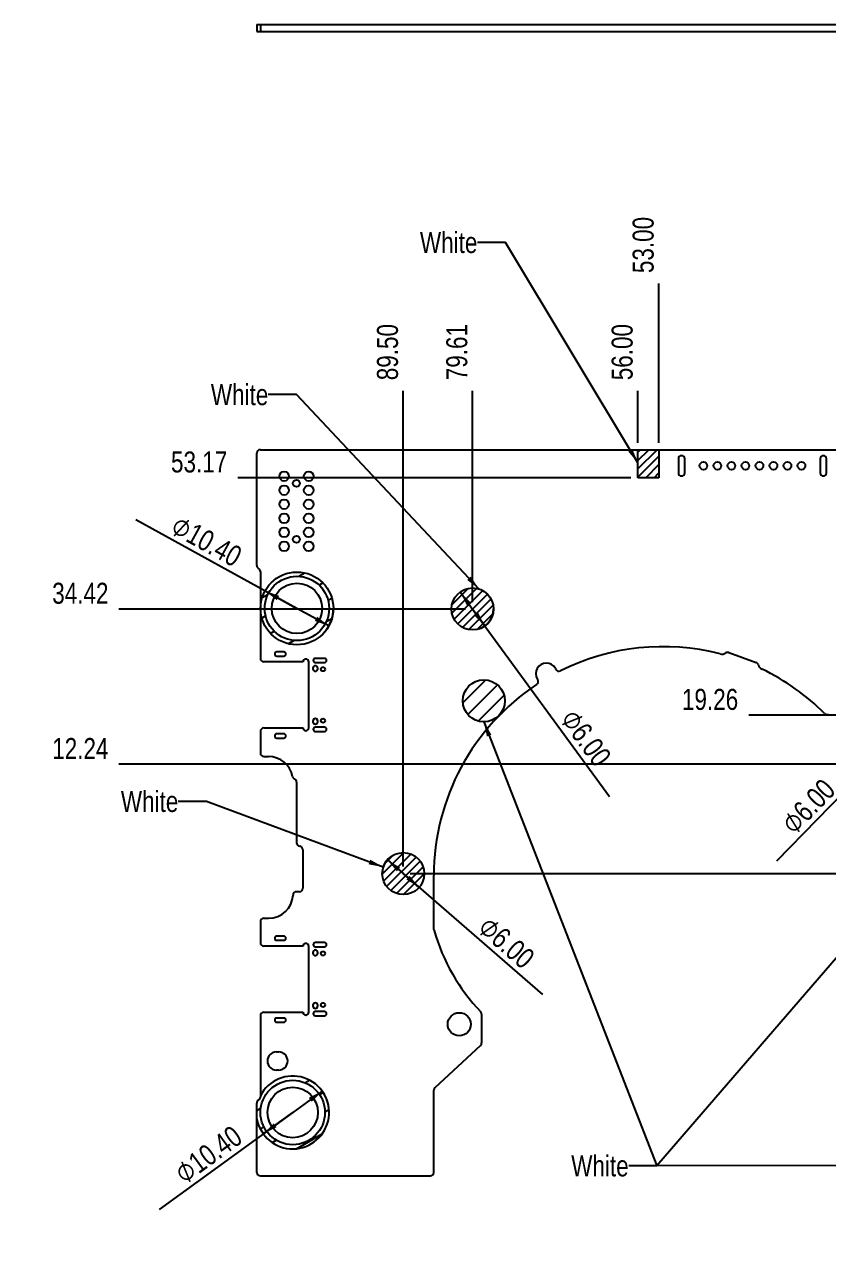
# Model space of a CAD drawing. Header units: millimetres. Extents: x 0 to 841, y 0 to 806.
# Drawn here: x 270.2 to 385, y 119.5 to 293.5 of the extents above; entities that cross this region are included whole.
import ezdxf

# ---------------------------------------------------------------- set-up
doc = ezdxf.new("R2010")
doc.units = ezdxf.units.MM
doc.header["$LTSCALE"] = 46.255
doc.layers.get('0').update_dxf_attribs({"linetype": 'CONTINUOUS'})
doc.layers.add('ASSEM_MEM', color=7, linetype='CONTINUOUS')
doc.layers.add('DETAIL', color=7, linetype='CONTINUOUS')
doc.styles.get("Standard").update_dxf_attribs({"font": 'txt', "width": 0.8})
doc.styles.add('TEXTSTYLE_3', font='symbol_asme.ttf')
doc.dimstyles.new('DIMSTYLE_1', dxfattribs={"dimtxt": 3, "dimasz": 2.1, "dimexe": 2, "dimexo": 1, "dimtad": 1, "dimzin": 0, "dimdsep": 46, "dimtxsty": 'STANDARD', "dimblk": '_FILLED', "dimblk1": '_FILLED', "dimblk2": '_FILLED', "dimcen": 0.09, "dimazin": 0, "dimtp": 0.01, "dimtm": 0.01, "dimtfac": 1, "dimtmove": 0, "dimatfit": 2, "dimldrblk": '_FILLED', "dimfxl": 1, "dimtolj": 1, "dimtzin": 0, "dimarcsym": 0})
doc.dimstyles.new('DIMSTYLE_2', dxfattribs={"dimtxt": 3, "dimasz": 2.1, "dimexe": 2, "dimexo": 1, "dimgap": 0.75, "dimtad": 0, "dimtih": 1, "dimtoh": 1, "dimzin": 0, "dimdsep": 46, "dimtxsty": 'STANDARD', "dimblk": '_FILLED', "dimblk1": '_FILLED', "dimblk2": '_FILLED', "dimcen": 0.09, "dimazin": 0, "dimtp": 0.01, "dimtm": 0.01, "dimtfac": 1, "dimtofl": 0, "dimtmove": 0, "dimatfit": 3, "dimldrblk": '_FILLED', "dimfxl": 1, "dimtolj": 1, "dimtzin": 0, "dimarcsym": 0})
doc.dimstyles.get("Standard").update_dxf_attribs({"dimtxt": 3, "dimasz": 2.1, "dimexe": 2, "dimexo": 1, "dimtad": 1, "dimzin": 0, "dimdsep": 46, "dimtxsty": 'STANDARD', "dimblk": '_FILLED', "dimblk1": '_FILLED', "dimblk2": '_FILLED', "dimcen": 0.09, "dimazin": 0, "dimtol": 1, "dimtp": 0.01, "dimtm": 0.01, "dimtfac": 1, "dimtofl": 0, "dimtmove": 0, "dimatfit": 3, "dimldrblk": '_FILLED', "dimfxl": 1, "dimtolj": 1, "dimtzin": 0, "dimarcsym": 0})

# ---------------------------------------------------------------- blocks, each defined once
blk = doc.blocks.new('_FILLED')
at = {"color": 0, "linetype": 'BYBLOCK'}
blk.add_solid([(0, 0), (-1, 0.167), (-1, -0.167)], dxfattribs=at)
blk = doc.blocks.new('*D0')
at = {"color": 2, "linetype": 'CONTINUOUS'}
for p, q in [((332.41, 212.39), (334.18, 209.96)), ((335.95, 207.54), (334.18, 209.96)), ((334.18, 209.96), (353.74, 183.18))]:
    blk.add_line(p, q, dxfattribs=at)
at = {"color": 2, "linetype": 'CONTINUOUS', "xscale": 2.1, "yscale": 2.1, "zscale": 2.1}
for p, rotation in [((332.41, 212.39), 126.1429015988), ((335.95, 207.54), 306.1429015988)]:
    blk.add_blockref('_FILLED', p, dxfattribs=dict(at, rotation=rotation))
at = {"color": 2, "linetype": 'CONTINUOUS', "insert": (349.02, 196), "char_height": 3, "width": 19.7077, "attachment_point": 1, "rotation": 306.1429, "line_spacing_factor": 0.9, "style": 'TEXTSTYLE_3'}
blk.add_mtext('⌀\\ftxt;{\\W0.8;6.00}', dxfattribs=at)
blk = doc.blocks.new('*D1')
at = {"color": 2, "linetype": 'CONTINUOUS'}
for p, q in [((322.03, 174.13), (324.29, 172.16)), ((326.56, 170.2), (324.29, 172.16)), ((324.29, 172.16), (344.17, 154.91))]:
    blk.add_line(p, q, dxfattribs=at)
at = {"color": 2, "linetype": 'CONTINUOUS', "xscale": 2.1, "yscale": 2.1, "zscale": 2.1}
for p, rotation in [((322.03, 174.13), 139.0481527653), ((326.56, 170.2), 319.0481527653)]:
    blk.add_blockref('_FILLED', p, dxfattribs=dict(at, rotation=rotation))
at = {"color": 2, "linetype": 'CONTINUOUS', "insert": (336.71, 166.36), "char_height": 3, "width": 19.7077, "attachment_point": 1, "rotation": 319.0482, "line_spacing_factor": 0.9, "style": 'TEXTSTYLE_3'}
blk.add_mtext('⌀\\ftxt;{\\W0.8;6.00}', dxfattribs=at)
blk = doc.blocks.new('*D7')
at = {"color": 2, "linetype": 'CONTINUOUS'}
blk.add_line((334.18, 210.96), (334.18, 241.14), dxfattribs=at)
at = {"color": 2, "linetype": 'CONTINUOUS', "insert": (330.43, 242.64), "char_height": 3, "width": 12, "attachment_point": 1, "rotation": 90, "line_spacing_factor": 0.9}
blk.add_mtext('79.61', dxfattribs=at)
blk = doc.blocks.new('*D8')
at = {"color": 2, "linetype": 'CONTINUOUS'}
blk.add_line((324.29, 173.16), (324.29, 241.14), dxfattribs=at)
at = {"color": 2, "linetype": 'CONTINUOUS', "insert": (320.54, 242.64), "char_height": 3, "width": 12, "attachment_point": 1, "rotation": 90, "line_spacing_factor": 0.9}
blk.add_mtext('89.50', dxfattribs=at)
blk = doc.blocks.new('*D13')
at = {"color": 2, "linetype": 'CONTINUOUS'}
blk.add_line((511.29, 187.78), (283.71, 187.78), dxfattribs=at)
at = {"color": 2, "linetype": 'CONTINUOUS', "insert": (282.21, 191.53), "char_height": 3, "width": 12, "attachment_point": 3, "line_spacing_factor": 0.9}
blk.add_mtext('12.24', dxfattribs=at)
blk = doc.blocks.new('*D18')
at = {"color": 2, "linetype": 'CONTINUOUS'}
blk.add_line((333.18, 209.96), (283.71, 209.96), dxfattribs=at)
at = {"color": 2, "linetype": 'CONTINUOUS', "insert": (282.21, 213.71), "char_height": 3, "width": 12, "attachment_point": 3, "line_spacing_factor": 0.9}
blk.add_mtext('34.42', dxfattribs=at)
blk = doc.blocks.new('*D19')
at = {"color": 2, "linetype": 'CONTINUOUS'}
blk.add_line((325.29, 172.16), (543.64, 172.16), dxfattribs=at)
at = {"color": 2, "linetype": 'CONTINUOUS', "insert": (545.14, 175.91), "char_height": 3, "width": 9.6, "attachment_point": 1, "line_spacing_factor": 0.9}
blk.add_mtext('3.38', dxfattribs=at)
blk = doc.blocks.new('*D20')
at = {"color": 2, "linetype": 'CONTINUOUS'}
blk.add_line((360.79, 233.71), (360.79, 256.44), dxfattribs=at)
at = {"color": 2, "linetype": 'CONTINUOUS', "insert": (357.04, 257.94), "char_height": 3, "width": 12, "attachment_point": 1, "rotation": 90, "line_spacing_factor": 0.9}
blk.add_mtext('53.00', dxfattribs=at)
blk = doc.blocks.new('*D21')
at = {"color": 2, "linetype": 'CONTINUOUS'}
blk.add_line((357.79, 233.71), (357.79, 241.14), dxfattribs=at)
at = {"color": 2, "linetype": 'CONTINUOUS', "insert": (354.04, 242.64), "char_height": 3, "width": 12, "attachment_point": 1, "rotation": 90, "line_spacing_factor": 0.9}
blk.add_mtext('56.00', dxfattribs=at)
blk = doc.blocks.new('*D22')
at = {"color": 2, "linetype": 'CONTINUOUS'}
blk.add_line((356.79, 228.71), (300.67, 228.71), dxfattribs=at)
at = {"color": 2, "linetype": 'CONTINUOUS', "insert": (299.17, 232.46), "char_height": 3, "width": 12, "attachment_point": 3, "line_spacing_factor": 0.9}
blk.add_mtext('53.17', dxfattribs=at)
blk = doc.blocks.new('*D23')
at = {"color": 2, "linetype": 'CONTINUOUS'}
for p, q in [((312.72, 141.1), (308.51, 138.04)), ((308.51, 138.04), (289.46, 124.17)), ((304.31, 134.98), (308.51, 138.04))]:
    blk.add_line(p, q, dxfattribs=at)
at = {"color": 2, "linetype": 'CONTINUOUS', "xscale": 2.1, "yscale": 2.1, "zscale": 2.1}
for p, rotation in [((312.72, 141.1), 36.0448463668), ((304.31, 134.98), 216.0448463668)]:
    blk.add_blockref('_FILLED', p, dxfattribs=dict(at, rotation=rotation))
at = {"color": 2, "linetype": 'CONTINUOUS', "insert": (299.81, 136.35), "char_height": 3, "width": 23.3077, "attachment_point": 3, "rotation": 36.0448, "line_spacing_factor": 0.9, "style": 'TEXTSTYLE_3'}
blk.add_mtext('⌀\\ftxt;{\\W0.8;10.40}', dxfattribs=at)
blk = doc.blocks.new('*D24')
at = {"color": 2, "linetype": 'CONTINUOUS'}
for p, q in [((309.11, 210.04), (286.13, 222.7)), ((304.56, 212.55), (309.11, 210.04)), ((313.67, 207.54), (309.11, 210.04))]:
    blk.add_line(p, q, dxfattribs=at)
at = {"color": 2, "linetype": 'CONTINUOUS', "xscale": 2.1, "yscale": 2.1, "zscale": 2.1}
for p, rotation in [((304.56, 212.55), 151.1662427318), ((313.67, 207.54), 331.1662427318)]:
    blk.add_blockref('_FILLED', p, dxfattribs=dict(at, rotation=rotation))
at = {"color": 2, "linetype": 'CONTINUOUS', "insert": (301.55, 218.49), "char_height": 3, "width": 23.3077, "attachment_point": 3, "rotation": 331.1662, "line_spacing_factor": 0.9, "style": 'TEXTSTYLE_3'}
blk.add_mtext('⌀\\ftxt;{\\W0.8;10.40}', dxfattribs=at)
blk = doc.blocks.new('*D28')
at = {"color": 2, "linetype": 'CONTINUOUS'}
for p, q in [((400, 196.95), (397.9, 194.8)), ((397.9, 194.8), (377.58, 173.92)), ((395.81, 192.65), (397.9, 194.8))]:
    blk.add_line(p, q, dxfattribs=at)
at = {"color": 2, "linetype": 'CONTINUOUS', "xscale": 2.1, "yscale": 2.1, "zscale": 2.1}
for p, rotation in [((400, 196.95), 45.7839376204), ((395.81, 192.65), 225.7839376204)]:
    blk.add_blockref('_FILLED', p, dxfattribs=dict(at, rotation=rotation))
at = {"color": 2, "linetype": 'CONTINUOUS', "insert": (384.05, 185.95), "char_height": 3, "width": 19.7077, "attachment_point": 3, "rotation": 45.7839, "line_spacing_factor": 0.9, "style": 'TEXTSTYLE_3'}
blk.add_mtext('⌀\\ftxt;{\\W0.8;6.00}', dxfattribs=at)
blk = doc.blocks.new('*D30')
at = {"color": 2, "linetype": 'CONTINUOUS'}
blk.add_line((396.9, 194.8), (373.61, 194.8), dxfattribs=at)
at = {"color": 2, "linetype": 'CONTINUOUS', "insert": (372.11, 198.55), "char_height": 3, "width": 12, "attachment_point": 3, "line_spacing_factor": 0.9}
blk.add_mtext('19.26', dxfattribs=at)

msp = doc.modelspace()

# ---------------------------------------------------------------- linework, layer by layer
at = {"color": 2, "linetype": 'CONTINUOUS'}
for centre, radius, start, end in [((309.114, 210.043), 5.2, 320.28072, 360), ((334.184, 209.963), 3, 287.70795, 360), ((324.294, 172.163), 3, 120.6132, 180), ((308.514, 138.043), 5.2, 0, 46.93037)]:
    msp.add_arc(centre, radius, start, end, dxfattribs=at)
at = {"layer": 'ASSEM_MEM', "color": 7, "linetype": 'CONTINUOUS'}
for p, q in [((303.394, 293.472), (303.394, 292.472)), ((303.394, 293.472), (336.794, 293.472)), ((303.394, 292.472), (357.794, 292.472)), ((344.044, 293.472), (388.235, 293.472)), ((360.794, 292.472), (389.279, 292.472)), ((303.394, 216.183), (303.394, 232.213)), ((303.894, 232.713), (357.794, 232.713)), ((360.794, 232.713), (389.279, 232.713)), ((363.569, 231.413), (363.569, 229.413)), ((364.469, 229.413), (364.469, 231.413)), ((383.819, 231.413), (383.819, 229.413)), ((384.719, 229.413), (384.719, 231.413)), ((303.894, 215.317), (303.894, 202.903)), ((307.244, 203.833), (306.244, 203.833)), ((370.776, 203.735), (374.676, 202.316)), ((309.994, 202.403), (304.394, 202.403)), ((306.244, 203.233), (307.244, 203.233)), ((310.794, 192.963), (310.794, 202.403)), ((313.044, 202.908), (311.744, 202.908)), ((311.744, 202.308), (313.044, 202.308)), ((311.394, 201.508), (311.394, 201.408)), ((312.094, 201.408), (312.094, 201.508)), ((346.013, 201.472), (346.093, 201.333)), ((343.495, 199.833), (343.415, 199.972)), ((311.394, 193.958), (311.394, 193.858)), ((312.094, 193.858), (312.094, 193.958)), ((303.894, 192.463), (303.894, 189.383)), ((304.394, 192.963), (309.994, 192.963)), ((307.244, 192.133), (306.244, 192.133)), ((306.244, 191.533), (307.244, 191.533)), ((313.044, 193.058), (311.744, 193.058)), ((311.744, 192.458), (313.044, 192.458)), ((304.394, 188.883), (305.059, 188.883)), ((309.064, 185.238), (309.064, 176.578)), ((309.964, 175.583), (309.964, 170.083)), ((328.664, 164.19), (328.664, 171.883)), ((309.464, 169.583), (309.054, 169.583)), ((304.394, 165.783), (305.059, 165.783)), ((303.894, 165.283), (303.894, 162.303)), ((307.244, 163.233), (306.244, 163.233)), ((306.244, 162.633), (307.244, 162.633)), ((313.044, 162.308), (311.744, 162.308)), ((309.994, 161.803), (304.394, 161.803)), ((310.794, 152.363), (310.794, 161.803)), ((311.394, 160.908), (311.394, 160.808)), ((311.744, 161.708), (313.044, 161.708)), ((312.094, 160.808), (312.094, 160.908)), ((311.394, 153.358), (311.394, 153.258)), ((312.094, 153.258), (312.094, 153.358)), ((303.894, 151.863), (303.894, 140.43)), ((304.394, 152.363), (309.994, 152.363)), ((307.244, 151.533), (306.244, 151.533)), ((313.044, 152.458), (311.744, 152.458)), ((311.744, 151.858), (313.044, 151.858)), ((335.484, 152.066), (335.484, 147.982)), ((306.244, 150.933), (307.244, 150.933)), ((306.194, 146.703), (306.494, 146.703)), ((335.324, 147.616), (328.824, 141.582)), ((306.494, 144.103), (306.194, 144.103)), ((328.664, 129.483), (328.664, 141.215)), ((303.394, 129.483), (303.394, 137.135)), ((303.894, 128.983), (328.164, 128.983))]:
    msp.add_line(p, q, dxfattribs=at)
at = {"layer": 'ASSEM_MEM', "color": 9, "linetype": 'CONTINUOUS'}
msp.add_line((303.894, 293.472), (303.894, 292.472), dxfattribs=at)
at = {"layer": 'ASSEM_MEM', "color": 4, "linetype": 'CONTINUOUS'}
for p, q in [((336.794, 293.472), (344.044, 293.472)), ((357.794, 292.472), (360.794, 292.472)), ((357.794, 228.713), (357.794, 232.713)), ((357.794, 232.713), (360.794, 232.713)), ((360.794, 232.713), (360.794, 228.713)), ((360.794, 228.713), (357.794, 228.713)), ((303.394, 137.135), (303.394, 139.383)), ((303.894, 140.43), (303.894, 140.249))]:
    msp.add_line(p, q, dxfattribs=at)
at = {"layer": 'ASSEM_MEM', "color": 2, "linetype": 'CONTINUOUS'}
for p, q in [((357.794, 232.36), (358.147, 232.713)), ((357.794, 231.171), (359.337, 232.713)), ((357.794, 229.982), (360.526, 232.713)), ((357.794, 228.792), (360.794, 231.792)), ((358.905, 228.713), (360.794, 230.603)), ((360.094, 228.713), (360.794, 229.414)), ((309.397, 214.635), (310.238, 215.12)), ((312.277, 213.384), (312.816, 213.695)), ((331.242, 209.376), (334.771, 212.905)), ((331.246, 210.57), (333.578, 212.901)), ((331.562, 208.506), (335.641, 212.586)), ((304.155, 211.608), (304.997, 212.094)), ((313.563, 211.213), (314.099, 211.523)), ((332.075, 207.83), (336.317, 212.073)), ((332.758, 207.324), (336.824, 211.39)), ((304.101, 208.664), (304.64, 208.975)), ((333.637, 207.014), (337.134, 210.511)), ((334.851, 207.038), (337.109, 209.297)), ((313.308, 208.153), (314.115, 208.619)), ((305.34, 206.466), (305.877, 206.776)), ((307.847, 205), (308.655, 205.466)), ((332.81, 196.54), (336.098, 199.828)), ((333.527, 194.879), (337.759, 199.11)), ((334.982, 193.955), (338.682, 197.655)), ((321.296, 172.075), (324.383, 175.162)), ((321.495, 171.085), (325.373, 174.963)), ((321.698, 173.666), (322.791, 174.76)), ((321.924, 170.324), (326.133, 174.534)), ((322.528, 169.739), (326.719, 173.93)), ((323.308, 169.33), (327.128, 173.149)), ((324.331, 169.163), (327.294, 172.126)), ((326.22, 169.863), (326.594, 170.237)), ((310.259, 142.3), (310.894, 142.666)), ((312.345, 140.59), (312.865, 140.891)), ((303.394, 138.336), (303.956, 138.66)), ((313.114, 138.121), (313.698, 138.458)), ((303.873, 135.699), (304.393, 136)), ((305.563, 133.762), (306.147, 134.099)), ((309.07, 132.873), (312.714, 134.977))]:
    msp.add_line(p, q, dxfattribs=at)
at = {"layer": 'ASSEM_MEM', "color": 7, "linetype": 'CONTINUOUS'}
for centre, radius in [((367.144, 230.413), 0.55), ((369.144, 230.413), 0.55), ((371.144, 230.413), 0.55), ((373.144, 230.413), 0.55), ((375.144, 230.413), 0.55), ((377.144, 230.413), 0.55), ((379.144, 230.413), 0.55), ((381.144, 230.413), 0.55), ((307.294, 228.913), 0.675), ((309.044, 227.913), 0.5), ((310.794, 228.913), 0.675), ((307.294, 226.913), 0.675), ((310.794, 226.913), 0.675), ((307.294, 224.913), 0.675), ((310.794, 224.913), 0.675), ((307.294, 222.913), 0.675), ((310.794, 222.913), 0.675), ((307.294, 220.913), 0.675), ((310.794, 220.913), 0.675), ((307.294, 218.913), 0.675), ((309.044, 219.913), 0.5), ((310.794, 218.913), 0.675), ((309.114, 210.043), 3.6), ((312.844, 201.358), 0.3), ((312.844, 194.008), 0.3), ((312.844, 160.758), 0.3), ((312.844, 153.408), 0.3), ((332.294, 150.643), 1.65), ((308.514, 138.043), 3.6)]:
    msp.add_circle(centre, radius, dxfattribs=at)
at = {"layer": 'ASSEM_MEM', "color": 4, "linetype": 'CONTINUOUS'}
for centre, radius in [((309.114, 210.043), 5.2), ((309.114, 210.043), 4.6), ((334.184, 209.963), 3), ((335.794, 196.843), 3), ((324.294, 172.163), 3), ((308.514, 138.043), 4.6)]:
    msp.add_circle(centre, radius, dxfattribs=at)
at = {"layer": 'ASSEM_MEM', "color": 7, "linetype": 'CONTINUOUS'}
for centre, radius, start, end in [((303.894, 232.213), 0.5, 90, 180), ((364.019, 231.413), 0.45, 0, 180), ((384.269, 231.413), 0.45, 0, 180), ((364.019, 229.413), 0.45, 180, 360), ((384.269, 229.413), 0.45, 180, 360), ((303.894, 216.183), 0.5, 180, 240), ((303.394, 215.317), 0.5, 0, 60), ((306.244, 203.533), 0.3, 90, 270), ((307.244, 203.533), 0.3, 270, 90), ((361.364, 171.883), 32.7, 75.54387, 116.54636), ((369.777, 204.516), 1, 255.54387, 303.4936), ((370.605, 203.265), 0.5, 70, 123.4936), ((304.394, 202.903), 0.5, 180, 270), ((310.394, 202.403), 0.4, 0, 180), ((311.744, 202.608), 0.3, 90, 270), ((313.044, 202.608), 0.3, 270, 90), ((344.714, 200.722), 1.5, 30, 210), ((374.505, 201.846), 0.5, 16.25618, 70), ((375.945, 202.266), 1, 196.25618, 244.36408), ((311.744, 201.508), 0.35, 0, 180), ((311.744, 201.408), 0.35, 180, 360), ((346.526, 201.583), 0.5, 210, 296.54636), ((361.364, 171.883), 32.7, 45.09758, 64.36408), ((361.364, 171.883), 32.7, 123.45364, 180), ((343.062, 199.583), 0.5, 303.45364, 30), ((384.8, 195.399), 0.5, 225.09758, 295.90042), ((311.744, 193.958), 0.35, 0, 180), ((311.744, 193.858), 0.35, 180, 360), ((304.394, 192.463), 0.5, 90, 180), ((306.244, 191.833), 0.3, 90, 270), ((307.244, 191.833), 0.3, 270, 90), ((310.394, 192.963), 0.4, 180, 360), ((311.744, 192.758), 0.3, 90, 270), ((313.044, 192.758), 0.3, 270, 90), ((304.394, 189.383), 0.5, 180, 270), ((305.059, 185.383), 3.5, 10.17375, 90), ((308.983, 186.146), 0.5, 196.85492, 245.35202), ((308.564, 185.238), 0.5, 0, 65.16541), ((309.564, 176.578), 0.5, 180, 264.26083), ((309.464, 175.583), 0.5, 0, 84.26083), ((305.059, 169.283), 3.5, 270, 357.05206), ((309.054, 169.083), 0.5, 90, 177.70756), ((309.464, 170.083), 0.5, 270, 360), ((304.394, 165.283), 0.5, 90, 180), ((329.164, 164.19), 0.5, 180, 196.27471), ((356.234, 172.093), 28.7, 196.27471, 223.30276), ((304.394, 162.303), 0.5, 180, 270), ((306.244, 162.933), 0.3, 90, 270), ((307.244, 162.933), 0.3, 270, 90), ((310.394, 161.803), 0.4, 0, 180), ((311.744, 162.008), 0.3, 90, 270), ((313.044, 162.008), 0.3, 270, 90), ((311.744, 160.908), 0.35, 0, 180), ((311.744, 160.808), 0.35, 180, 360), ((311.744, 153.358), 0.35, 0, 180), ((311.744, 153.258), 0.35, 180, 360), ((304.394, 151.863), 0.5, 90, 180), ((306.244, 151.233), 0.3, 90, 270), ((307.244, 151.233), 0.3, 270, 90), ((310.394, 152.363), 0.4, 180, 360), ((311.744, 152.158), 0.3, 90, 270), ((313.044, 152.158), 0.3, 270, 90), ((334.984, 152.066), 0.5, 0, 43.30276), ((334.984, 147.982), 0.5, 312.87, 360), ((306.194, 145.403), 1.3, 90, 270), ((306.494, 145.403), 1.3, 270, 90), ((329.164, 141.215), 0.5, 132.87, 180), ((303.894, 129.483), 0.5, 180, 270), ((328.164, 129.483), 0.5, 270, 360)]:
    msp.add_arc(centre, radius, start, end, dxfattribs=at)
at = {"layer": 'ASSEM_MEM', "color": 4, "linetype": 'CONTINUOUS'}
for centre, radius, start, end in [((308.514, 138.043), 5.2, 190.06327, 152.68056), ((303.894, 139.383), 0.5, 120, 180), ((303.394, 140.249), 0.5, 300, 360)]:
    msp.add_arc(centre, radius, start, end, dxfattribs=at)

# ---------------------------------------------------------------- texts
at = {"layer": 'DETAIL', "color": 2, "linetype": 'CONTINUOUS', "char_height": 3, "width": 12, "attachment_point": 3, "line_spacing_factor": 0.9}
for insert in [(334.879, 263.809), (305.031, 242.077), (292.183, 183.969)]:
    msp.add_mtext('White', dxfattribs=dict(at, insert=insert))
at = {"layer": 'DETAIL', "color": 7, "linetype": 'CONTINUOUS', "true_color": 0xe62e2e, "insert": (356.474, 131.913), "char_height": 3, "width": 12, "attachment_point": 3, "line_spacing_factor": 0.9}
msp.add_mtext('White', dxfattribs=at)

# ---------------------------------------------------------------- dimensions: what is measured, and where the dimension line sits
at = {"color": 2, "linetype": 'CONTINUOUS'}
for feature_location, offset, dtype, origin, picture, middle in [((360.794, 233.713), (0, 22.722), 1, (413.794, 228.713), '*D20', (358.544, 263.936)), ((324.294, 173.163), (0, 67.98), 1, (413.794, 172.163), '*D8', (322.044, 248.568)), ((334.184, 210.963), (0, 30.18), 1, (413.794, 209.963), '*D7', (331.934, 248.343)), ((357.794, 233.713), (0, 7.43), 1, (413.794, 232.713), '*D21', (355.544, 248.643)), ((356.794, 228.713), (-56.127, 0), 0, (360.794, 175.543), '*D22', (293.168, 230.963)), ((333.184, 209.963), (-49.478, 0), 0, (334.184, 175.543), '*D18', (276.206, 212.213)), ((396.904, 194.803), (-23.299, 0), 0, (397.904, 175.543), '*D30', (366.405, 197.053)), ((511.294, 187.783), (-227.588, 0), 0, (413.794, 175.543), '*D13', (276.581, 190.033)), ((325.294, 172.163), (218.348, 0), 0, (324.294, 175.543), '*D19', (550.017, 174.413))]:
    dim = msp.add_ordinate_dim(feature_location=feature_location, offset=offset, dtype=dtype, origin=origin, dimstyle='DIMSTYLE_2', override={"dimtad": 1, "dimtih": 0, "dimtoh": 0}, dxfattribs=at)
    dim.commit()
    dim.dimension.update_dxf_attribs({"geometry": picture, "text_midpoint": middle})
for p1, p2, picture, middle in [((304.559, 212.551), (313.67, 207.535), '*D24', (294.017, 220.923)), ((335.954, 207.541), (332.415, 212.386), '*D0', (351.687, 189.813)), ((395.812, 192.653), (399.996, 196.953), '*D28', (380.549, 180.193)), ((326.56, 170.197), (322.028, 174.13), '*D1', (340.687, 160.917)), ((304.31, 134.983), (312.719, 141.103), '*D23', (294.414, 130.564))]:
    dim = msp.add_diameter_dim_2p(p1=p1, p2=p2, text='{\\fSymbol_ASME;\\W1.0;⌀}<>', dimstyle='DIMSTYLE_1', override={"dimpost": '<>'}, dxfattribs=at)
    dim.commit()
    dim.dimension.update_dxf_attribs({"geometry": picture, "text_midpoint": middle, "dimtype": 163})

# ---------------------------------------------------------------- leaders
at = {"layer": 'DETAIL', "color": 2, "linetype": 'CONTINUOUS'}
for points in [[(357.794, 230.831), (338.879, 262.309), (334.879, 262.309)], [(335.111, 212.816), (309.031, 240.577), (305.031, 240.577)], [(321.441, 173.09), (296.183, 182.469), (292.183, 182.469)]]:
    msp.add_leader(points, dimstyle='STANDARD', override={"dimtad": 0}, dxfattribs=at)
at = {"layer": 'DETAIL', "color": 7, "linetype": 'CONTINUOUS', "true_color": 0xe62e2e}
for points in [[(335.794, 193.843), (360.474, 130.413), (356.474, 130.413)], [(394.967, 170.38), (360.474, 130.413), (356.474, 130.413)], [(414.293, 130.543), (360.474, 130.413), (356.474, 130.413)]]:
    msp.add_leader(points, dimstyle='STANDARD', override={"dimtad": 0}, dxfattribs=at)

doc.saveas('drawing.dxf')
